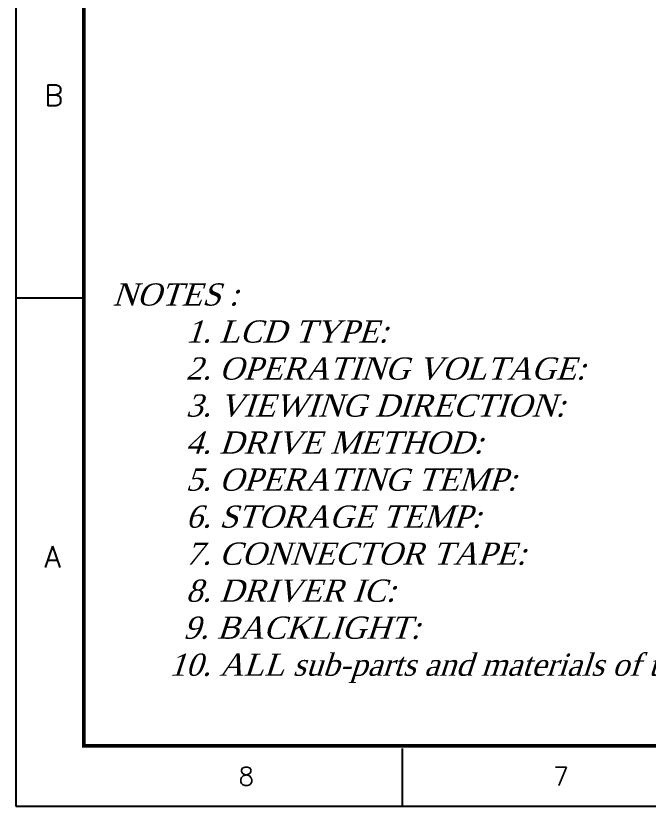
# Model space of a CAD drawing. Header units: millimetres. Extents: x 177 to 2090, y 1120 to 1614.
# Drawn here: x 176.6 to 340.1, y 1119.7 to 1324 of the extents above; entities that cross this region are included whole.
import ezdxf

# ---------------------------------------------------------------- set-up
doc = ezdxf.new("R2010")
doc.units = ezdxf.units.MM
doc.header["$LTSCALE"] = 3
doc.layers.get('0').update_dxf_attribs({"lineweight": 15})
doc.layers.add('BL', color=2, linetype='Continuous')
doc.styles.add('romans', font='romans.shx')
doc.styles.get("Standard").update_dxf_attribs({"font": 'romand.shx', "oblique": 18})

msp = doc.modelspace()

# ---------------------------------------------------------------- linework, layer by layer
at = {"layer": 'BL', "color": 0}
for p, q in [((176.583, 1614.047), (176.583, 1119.67)), ((176.583, 1251.089), (194.187, 1251.089)), ((276.579, 1119.67), (276.579, 1134.621)), ((176.583, 1119.67), (875.753, 1119.67))]:
    msp.add_line(p, q, dxfattribs=at)
at = {"layer": 'BL', "color": 0, "const_width": 0.918}
msp.add_lwpolyline([(854.848, 1598.416), (194.187, 1598.416), (194.187, 1135.301), (854.848, 1135.301), (854.848, 1598.416)], dxfattribs=at)

# ---------------------------------------------------------------- texts
at = {"attachment_point": 1}
for s, insert, char_height, width in [('{\\fTimes New Roman|b0|i0|c0|p18;NOTES :}', (201.562, 1254.824), 5.74223, 155.1479), ('{\\fTimes New Roman|b0|i0|c0|p18;1. LCD TYPE: }', (220.486, 1245.254), 5.74223, 155.1479), ('{\\fTimes New Roman|b0|i0|c0|p18;2. OPERATING VOLTAGE: }', (220.486, 1235.683), 5.74223, 108.84953), ('{\\fTimes New Roman|b0|i0|c0|p18;3. VIEWING DIRECTION: }', (220.486, 1226.113), 5.74223, 108.84953), ('{\\fTimes New Roman|b0|i0|c0|p18;4. DRIVE METHOD:}', (220.486, 1216.542), 5.74223, 108.84953), ('{\\fTimes New Roman|b0|i0|c0|p18;5. OPERATING TEMP: }', (220.486, 1206.972), 5.74223, 108.84953), ('{\\fTimes New Roman|b0|i0|c0|p18;6. STORAGE TEMP: }', (220.486, 1197.402), 5.74223, 108.84953), ('{\\fTimes New Roman|b0|i0|c0|p18;7. CONNECTOR TAPE: }', (220.486, 1187.831), 5.74223, 108.84953), ('{\\fTimes New Roman|b0|i0|c0|p18;8. DRIVER IC: }', (220.486, 1178.261), 5.74223, 108.84953), ('{\\fTimes New Roman|b0|i0|c0|p18;9. BACKLIGHT: }', (219.867, 1168.69), 5.74223, 87.96309), ('{\\fTimes New Roman|b0|i0|c0|p18;10. ALL sub-parts and materials of the parts,must comply with the RoHS instructions of EU.\\P }', (216.13, 1159.12), 5.742229, 323.61292)]:
    msp.add_mtext(s, dxfattribs=dict(at, insert=insert, char_height=char_height, width=width))
at = {"layer": 'BL', "color": 0, "style": 'romans'}
for s, height, p in [('B', 5.501, (183.934, 1300.681)), ('A', 5.501, (183.934, 1181.416)), ('8', 4.672, (234.173, 1125.051)), ('7', 4.672, (315.561, 1125.051))]:
    msp.add_text(s, height=height, dxfattribs=at).set_placement(p)

doc.saveas('drawing.dxf')
